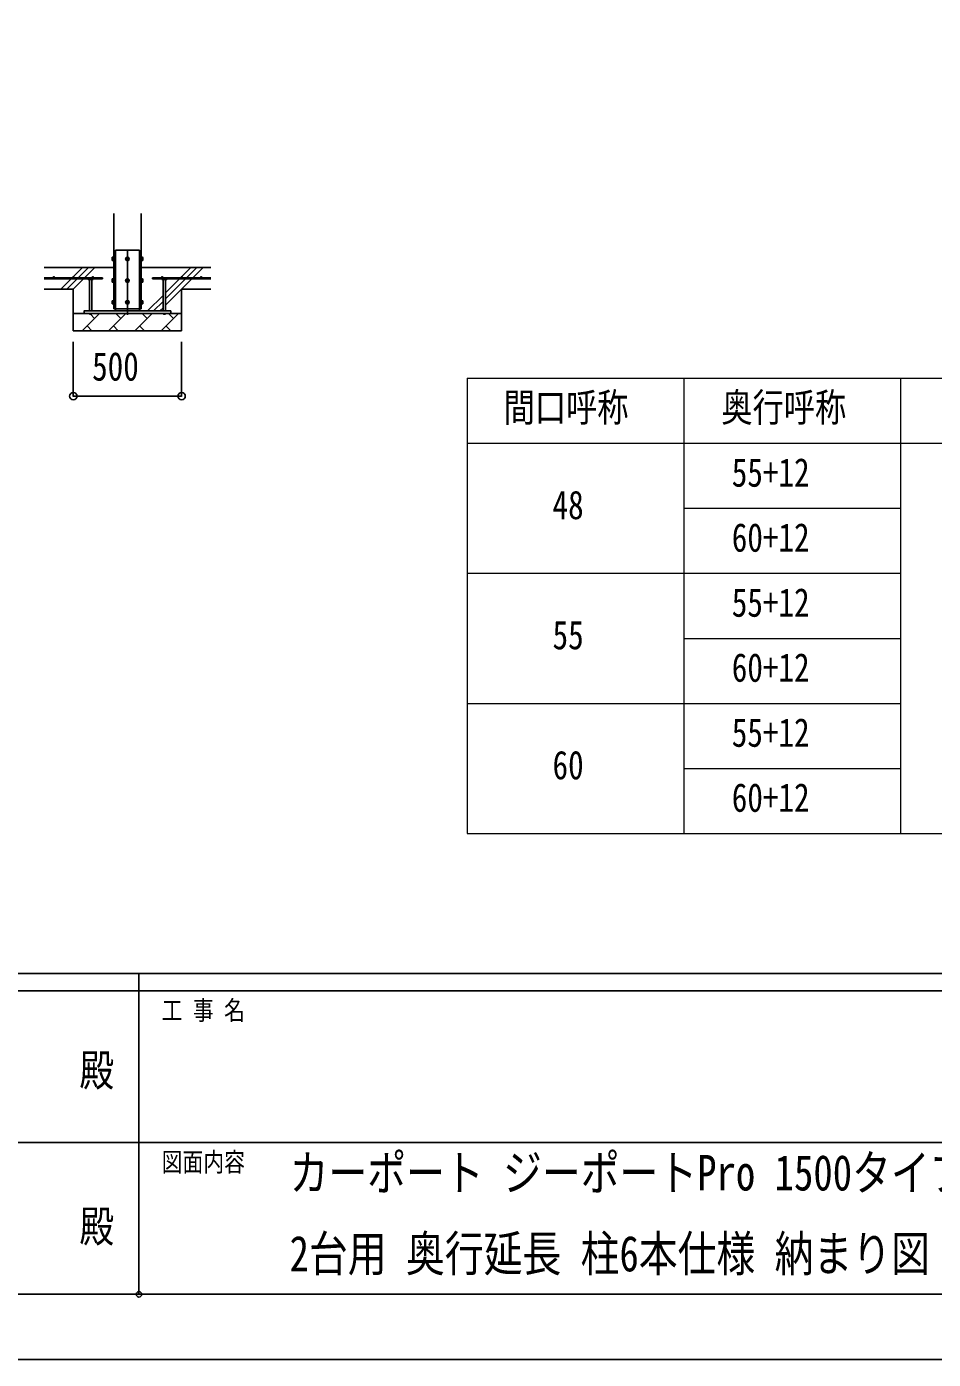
# Model space of a CAD drawing. Units: millimetres, scale not verified. Extents: x -16820 to 16820, y -11880 to 11880.
# Drawn here: x -538 to 3646, y -11880 to -5731 of the extents above; entities that cross this region are included whole.
import ezdxf
from ezdxf.enums import TextEntityAlignment as Align

# ---------------------------------------------------------------- set-up
doc = ezdxf.new("R2010")
doc.units = ezdxf.units.MM
doc.header["$LTSCALE"] = 50
doc.header["$PDMODE"] = 32
doc.header["$PDSIZE"] = 25
doc.layers.add('0-1_TABLE1', color=7, linetype='Continuous', lineweight=18)
for name, color, linetype in [('0-2_USER1', 3, 'Continuous'), ('0-3_YKK_11', 7, 'Continuous'), ('0-4_YKK_12', 2, 'Continuous'), ('0-5_YKK_13', 4, 'Continuous'), ('0-6_YKK_A1', 4, 'Continuous'), ('0-7_YKK_D', 6, 'Continuous'), ('0-8_YKK_ZWAK', 7, 'Continuous')]:
    doc.layers.add(name, color=color, linetype=linetype)
doc.styles.add('ＭＳ ゴシック', font='')
doc.styles.get('ＭＳ ゴシック').set_extended_font_data('MS Gothic')

msp = doc.modelspace()

# ---------------------------------------------------------------- linework, layer by layer
at = {"layer": '0-1_TABLE1'}
for p, q in [((1494.44, -7353.43), (9494.44, -7353.43)), ((1494.44, -7353.43), (1494.44, -9453.43)), ((2494.44, -7353.43), (2494.44, -9453.43)), ((3494.44, -7353.43), (3494.44, -9453.43)), ((1494.44, -7653.43), (9494.44, -7653.43)), ((2494.44, -7953.43), (3494.44, -7953.43)), ((1494.44, -8253.43), (3494.44, -8253.43)), ((2494.44, -8553.43), (3494.44, -8553.43)), ((1494.44, -8853.43), (3494.44, -8853.43)), ((2494.44, -9153.43), (3494.44, -9153.43)), ((1494.44, -9453.43), (9494.44, -9453.43))]:
    msp.add_line(p, q, dxfattribs=at)
at = {"layer": '0-3_YKK_11'}
for p, q in [((-322.89, -7055.02), (-272.89, -7055.02)), ((177.11, -7055.02), (127.11, -7055.02))]:
    msp.add_line(p, q, dxfattribs=at)
at = {"layer": '0-4_YKK_12'}
msp.add_line((-72.89, -6760.52), (-72.89, -7060.52), dxfattribs=at)
at = {"layer": '0-5_YKK_13'}
for p, q in [((-128.89, -6763.02), (-16.89, -6763.02)), ((-16.89, -7033.02), (-16.89, -6763.02)), ((-143.59, -6796.53), (-143.01, -6795.52)), ((-143.59, -6796.53), (-143.59, -6809.52)), ((-143.59, -6809.52), (-143.01, -6810.52)), ((-138.09, -6795.52), (-143.01, -6795.52)), ((-138.09, -6799.26), (-143.01, -6799.26)), ((-138.09, -6806.77), (-143.01, -6806.77)), ((-138.09, -6810.52), (-143.01, -6810.52)), ((-138.09, -6795.52), (-138.09, -6810.52)), ((-136.49, -6795.98), (-138.09, -6795.98)), ((-138.09, -6802.52), (-138.09, -6795.98)), ((-138.09, -6802.52), (-136.49, -6802.52)), ((-138.09, -6803.52), (-136.49, -6803.52)), ((-138.09, -6810.07), (-138.09, -6803.52)), ((-138.09, -6810.07), (-136.49, -6810.07)), ((-136.49, -6802.52), (-136.49, -6795.97)), ((-136.49, -6810.07), (-136.49, -6803.52)), ((-9.29, -6802.52), (-9.29, -6795.96)), ((-9.29, -6795.97), (-7.69, -6795.97)), ((-7.69, -6802.52), (-9.29, -6802.52)), ((-7.69, -6803.52), (-9.29, -6803.52)), ((-9.29, -6810.07), (-9.29, -6803.52)), ((-7.69, -6810.07), (-9.29, -6810.07)), ((-7.69, -6795.51), (-2.77, -6795.51)), ((-7.69, -6795.51), (-7.69, -6810.52)), ((-7.69, -6802.52), (-7.69, -6795.97)), ((-7.69, -6799.26), (-2.77, -6799.26)), ((-7.69, -6810.07), (-7.69, -6803.52)), ((-7.69, -6806.77), (-2.77, -6806.77)), ((-7.69, -6810.52), (-2.77, -6810.52)), ((-2.19, -6796.52), (-2.77, -6795.51)), ((-2.19, -6809.52), (-2.77, -6810.52)), ((-2.19, -6796.52), (-2.19, -6809.52)), ((-252.39, -6890.52), (-253.86, -6891.36)), ((-252.39, -6890.52), (-233.39, -6890.52)), ((-248.89, -6898.52), (-248.89, -7043.02)), ((-248.37, -6898.52), (-248.37, -6891.36)), ((-237.4, -6898.52), (-237.4, -6891.36)), ((-236.89, -6898.52), (-236.89, -7043.02)), ((-233.39, -6890.52), (-231.92, -6891.36)), ((-231.92, -6898.52), (-231.92, -6891.36)), ((-143.59, -6896.53), (-143.01, -6895.52)), ((-143.59, -6896.53), (-143.59, -6909.52)), ((-143.59, -6909.52), (-143.01, -6910.52)), ((-138.09, -6895.52), (-143.01, -6895.52)), ((-138.09, -6899.26), (-143.01, -6899.26)), ((-138.09, -6906.77), (-143.01, -6906.77)), ((-138.09, -6910.52), (-143.01, -6910.52)), ((-138.09, -6895.52), (-138.09, -6910.52)), ((-136.49, -6895.98), (-138.09, -6895.98)), ((-138.09, -6902.52), (-138.09, -6895.98)), ((-138.09, -6902.52), (-136.49, -6902.52)), ((-138.09, -6903.52), (-136.49, -6903.52)), ((-138.09, -6910.07), (-138.09, -6903.52)), ((-138.09, -6910.07), (-136.49, -6910.07)), ((-136.49, -6902.52), (-136.49, -6895.97)), ((-136.49, -6910.07), (-136.49, -6903.52)), ((-9.29, -6902.52), (-9.29, -6895.96)), ((-9.29, -6895.97), (-7.69, -6895.97)), ((-7.69, -6902.52), (-9.29, -6902.52)), ((-7.69, -6903.52), (-9.29, -6903.52)), ((-9.29, -6910.07), (-9.29, -6903.52)), ((-7.69, -6910.07), (-9.29, -6910.07)), ((-7.69, -6895.51), (-2.77, -6895.51)), ((-7.69, -6895.51), (-7.69, -6910.52)), ((-7.69, -6902.52), (-7.69, -6895.97)), ((-7.69, -6899.26), (-2.77, -6899.26)), ((-7.69, -6910.07), (-7.69, -6903.52)), ((-7.69, -6906.77), (-2.77, -6906.77)), ((-7.69, -6910.52), (-2.77, -6910.52)), ((-2.19, -6896.52), (-2.77, -6895.51)), ((-2.19, -6909.52), (-2.77, -6910.52)), ((-2.19, -6896.52), (-2.19, -6909.52)), ((87.61, -6890.52), (86.14, -6891.36)), ((86.14, -6898.52), (86.14, -6891.36)), ((106.61, -6890.52), (87.61, -6890.52)), ((91.11, -6898.52), (91.11, -7043.02)), ((91.63, -6898.52), (91.63, -6891.36)), ((102.6, -6898.52), (102.6, -6891.36)), ((103.11, -6898.52), (103.11, -7043.02)), ((106.61, -6890.52), (108.08, -6891.36)), ((-143.59, -6996.53), (-143.01, -6995.52)), ((-143.59, -6996.53), (-143.59, -7009.52)), ((-143.59, -7009.52), (-143.01, -7010.52)), ((-138.09, -6995.52), (-143.01, -6995.52)), ((-138.09, -6999.26), (-143.01, -6999.26)), ((-138.09, -7006.77), (-143.01, -7006.77)), ((-138.09, -6995.52), (-138.09, -7010.52)), ((-136.49, -6995.98), (-138.09, -6995.98)), ((-138.09, -7002.52), (-138.09, -6995.98)), ((-138.09, -7002.52), (-136.49, -7002.52)), ((-138.09, -7003.52), (-136.49, -7003.52)), ((-138.09, -7010.07), (-138.09, -7003.52)), ((-136.49, -7002.52), (-136.49, -6995.97)), ((-136.49, -7010.07), (-136.49, -7003.52)), ((-9.29, -7002.52), (-9.29, -6995.96)), ((-9.29, -6995.97), (-7.69, -6995.97)), ((-7.69, -7002.52), (-9.29, -7002.52)), ((-7.69, -7003.52), (-9.29, -7003.52)), ((-9.29, -7010.07), (-9.29, -7003.52)), ((-7.69, -6995.51), (-2.77, -6995.51)), ((-7.69, -6995.51), (-7.69, -7010.52)), ((-7.69, -7002.52), (-7.69, -6995.97)), ((-7.69, -6999.26), (-2.77, -6999.26)), ((-7.69, -7010.07), (-7.69, -7003.52)), ((-7.69, -7006.77), (-2.77, -7006.77)), ((-2.19, -6996.52), (-2.77, -6995.51)), ((-2.19, -7009.52), (-2.77, -7010.52)), ((-2.19, -6996.52), (-2.19, -7009.52)), ((-248.89, -7043.02), (-236.89, -7043.02)), ((-248.89, -7056.52), (-236.89, -7056.52)), ((-138.09, -7010.52), (-143.01, -7010.52)), ((-138.09, -7010.07), (-136.49, -7010.07)), ((-16.89, -7043.02), (-16.89, -7033.02)), ((-7.69, -7010.07), (-9.29, -7010.07)), ((-7.69, -7010.52), (-2.77, -7010.52)), ((103.11, -7043.02), (91.11, -7043.02)), ((103.11, -7056.52), (91.11, -7056.52))]:
    msp.add_line(p, q, dxfattribs=at)
for points in [[(-128.89, -7043.02), (-128.89, -7033.02), (-128.89, -6763.02)], [(-135.39, -6794.52), (-136.49, -6794.52), (-136.49, -6811.52), (-135.39, -6811.52)], [(-10.39, -6794.52), (-9.29, -6794.52), (-9.29, -6811.52), (-10.39, -6811.52)], [(-231.92, -6898.52), (-253.86, -6898.52), (-253.86, -6891.36)], [(-135.39, -6894.52), (-136.49, -6894.52), (-136.49, -6911.52), (-135.39, -6911.52)], [(-10.39, -6894.52), (-9.29, -6894.52), (-9.29, -6911.52), (-10.39, -6911.52)], [(86.14, -6898.52), (108.08, -6898.52), (108.08, -6891.36)], [(-135.39, -6994.52), (-136.49, -6994.52), (-136.49, -7011.52), (-135.39, -7011.52)], [(-10.39, -6994.52), (-9.29, -6994.52), (-9.29, -7011.52), (-10.39, -7011.52)], [(-248.89, -7055.02), (-248.89, -7056.52), (-246.89, -7058.52), (-238.89, -7058.52)], [(-236.89, -7055.02), (-236.89, -7056.52), (-238.89, -7058.52)], [(91.11, -7055.02), (91.11, -7056.52), (93.11, -7058.52)], [(103.11, -7055.02), (103.11, -7056.52), (101.11, -7058.52), (93.11, -7058.52)]]:
    msp.add_lwpolyline(points, dxfattribs=at)
for points in [[(-72.89, -6795.51), (-79.39, -6799.26), (-79.39, -6806.77), (-72.89, -6810.52), (-66.39, -6806.77), (-66.39, -6799.26)], [(-72.89, -6895.51), (-79.39, -6899.26), (-79.39, -6906.77), (-72.89, -6910.52), (-66.39, -6906.77), (-66.39, -6899.26)], [(-72.89, -6995.51), (-79.39, -6999.26), (-79.39, -7006.77), (-72.89, -7010.52), (-66.39, -7006.77), (-66.39, -6999.26)], [(-272.89, -7055.02), (127.11, -7055.02), (127.11, -7043.02), (-272.89, -7043.02)]]:
    msp.add_lwpolyline(points, close=True, dxfattribs=at)
for centre, radius in [((-72.89, -6803.02), 8.5), ((-72.89, -6803.02), 6.5), ((-72.89, -6903.02), 8.5), ((-72.89, -6903.02), 6.5), ((-72.89, -7003.02), 8.5), ((-72.89, -7003.02), 6.5)]:
    msp.add_circle(centre, radius, dxfattribs=at)
for centre, radius, start, end in [((-140.28, -6797.39), 3.31, 145.51973, 214.48027), ((-131.17, -6803.02), 12.42, 162.41205, 197.58795), ((-140.27, -6808.65), 3.32, 145.61575, 214.38425), ((-72.89, -6803.02), 7.05, 157.21814, 202.78186), ((-72.89, -6803.02), 7.05, 97.21814, 142.78186), ((-72.89, -6803.02), 7.05, 217.21814, 262.78186), ((-72.89, -6803.02), 7.05, 37.21814, 82.78186), ((-72.89, -6803.02), 7.05, 277.21814, 322.78186), ((-72.89, -6803.02), 7.05, 337.21814, 22.78186), ((-5.51, -6797.39), 3.32, 325.61575, 34.38425), ((-14.61, -6803.02), 12.42, 342.41205, 17.58795), ((-5.51, -6808.65), 3.32, 325.61575, 34.38425), ((-251.12, -6895.37), 4.86, 55.61575, 124.38425), ((-242.89, -6908.67), 18.15, 72.41205, 107.58795), ((-234.66, -6895.37), 4.86, 55.61575, 124.38425), ((-140.28, -6897.39), 3.31, 145.51973, 214.48027), ((-131.17, -6903.02), 12.42, 162.41205, 197.58795), ((-140.27, -6908.65), 3.32, 145.61575, 214.38425), ((-72.89, -6903.02), 7.05, 157.21814, 202.78186), ((-72.89, -6903.02), 7.05, 97.21814, 142.78186), ((-72.89, -6903.02), 7.05, 217.21814, 262.78186), ((-72.89, -6903.02), 7.05, 37.21814, 82.78186), ((-72.89, -6903.02), 7.05, 277.21814, 322.78186), ((-72.89, -6903.02), 7.05, 337.21814, 22.78186), ((-5.51, -6897.39), 3.32, 325.61575, 34.38425), ((-14.61, -6903.02), 12.42, 342.41205, 17.58795), ((-5.51, -6908.65), 3.32, 325.61575, 34.38425), ((88.88, -6895.37), 4.86, 55.61575, 124.38425), ((97.11, -6908.67), 18.15, 72.41205, 107.58795), ((105.34, -6895.37), 4.86, 55.61575, 124.38425), ((-140.28, -6997.39), 3.31, 145.51973, 214.48027), ((-131.17, -7003.02), 12.42, 162.41205, 197.58795), ((-140.27, -7008.65), 3.32, 145.61575, 214.38425), ((-72.89, -7003.02), 7.05, 157.21814, 202.78186), ((-72.89, -7003.02), 7.05, 97.21814, 142.78186), ((-72.89, -7003.02), 7.05, 217.21814, 262.78186), ((-72.89, -7003.02), 7.05, 37.21814, 82.78186), ((-72.89, -7003.02), 7.05, 277.21814, 322.78186), ((-72.89, -7003.02), 7.05, 337.21814, 22.78186), ((-5.51, -6997.39), 3.32, 325.61575, 34.38425), ((-14.61, -7003.02), 12.42, 342.41205, 17.58795), ((-5.51, -7008.65), 3.32, 325.61575, 34.38425)]:
    msp.add_arc(centre, radius, start, end, dxfattribs=at)
at = {"layer": '0-6_YKK_A1'}
for p, q in [((-135.39, -6593.02), (-135.39, -7033.02)), ((-10.39, -7033.02), (-10.39, -6593.02)), ((-135.39, -6843.02), (-458.05, -6843.02)), ((-323.11, -6885.53), (-280.6, -6843.02)), ((-299.82, -6890.52), (-252.32, -6843.02)), ((-271.53, -6890.52), (-224.03, -6843.02)), ((312.27, -6843.02), (-10.39, -6843.02)), ((176.89, -6885.53), (219.4, -6843.02)), ((200.18, -6890.52), (247.68, -6843.02)), ((228.47, -6890.52), (275.97, -6843.02)), ((-187.89, -6890.52), (-458.05, -6890.52)), ((-253.86, -6895.52), (-458.05, -6895.52)), ((-458.05, -6943.02), (-322.89, -6943.02)), ((-380.6, -6943.02), (-333.1, -6895.52)), ((-352.32, -6943.02), (-304.82, -6895.52)), ((-328.1, -6890.52), (-325.38, -6887.79)), ((-324.03, -6943.02), (-276.53, -6895.52)), ((-322.89, -6943.02), (-322.89, -7135.02)), ((-187.89, -6895.52), (-231.92, -6895.52)), ((-187.89, -6890.52), (-187.89, -6895.52)), ((42.11, -6890.52), (312.27, -6890.52)), ((42.11, -6890.52), (42.11, -6895.52)), ((42.11, -6895.52), (86.14, -6895.52)), ((103.11, -7015.87), (223.47, -6895.52)), ((103.11, -6987.59), (195.18, -6895.52)), ((103.11, -6959.3), (166.9, -6895.52)), ((108.08, -6895.52), (312.27, -6895.52)), ((171.9, -6890.52), (174.62, -6887.79)), ((177.11, -6943.02), (312.27, -6943.02)), ((177.11, -6943.02), (177.11, -7135.02)), ((19.4, -7043.02), (91.11, -6971.3)), ((47.68, -7043.02), (91.11, -6999.59)), ((-272.89, -7055.02), (-322.89, -7055.02)), ((177.11, -7055.02), (-322.89, -7055.02)), ((-282.15, -7135.02), (-202.15, -7055.02)), ((-128.89, -7043.02), (-272.89, -7043.02)), ((-272.89, -7043.02), (-272.89, -7055.02)), ((-224.81, -7077.68), (-243.97, -7058.52)), ((-160.73, -7135.02), (-80.73, -7055.02)), ((-135.39, -7033.02), (-10.39, -7033.02)), ((-103.39, -7077.68), (-126.05, -7055.02)), ((-39.31, -7135.02), (40.69, -7055.02)), ((-16.89, -7043.02), (127.11, -7043.02)), ((18.03, -7077.68), (-4.63, -7055.02)), ((75.97, -7043.02), (91.11, -7027.87)), ((82.11, -7135.02), (162.11, -7055.02)), ((139.45, -7077.68), (116.79, -7055.02)), ((127.11, -7043.02), (127.11, -7055.02)), ((127.11, -7055.02), (177.11, -7055.02)), ((-259.49, -7112.36), (-236.83, -7135.02)), ((-138.07, -7112.36), (-115.41, -7135.02)), ((-16.65, -7112.36), (6.01, -7135.02)), ((104.77, -7112.36), (127.43, -7135.02)), ((177.11, -7135.02), (-322.89, -7135.02))]:
    msp.add_line(p, q, dxfattribs=at)
for centre in [(-412.89, -6888.02), (-322.89, -6888.02), (-232.89, -6888.02), (87.11, -6888.02), (177.11, -6888.02), (267.11, -6888.02)]:
    msp.add_circle(centre, 2.5, dxfattribs=at)
at = {"layer": '0-7_YKK_D'}
for p, q in [((-322.89, -7185.02), (-322.89, -7437.02)), ((177.11, -7185.02), (177.11, -7437.02)), ((177.11, -7436.02), (-322.89, -7436.02))]:
    msp.add_line(p, q, dxfattribs=at)
for centre in [(-322.89, -7436.02), (177.11, -7436.02)]:
    msp.add_circle(centre, 17, dxfattribs=at)
at = {"layer": '0-8_YKK_ZWAK'}
for p, q in [((15580.08, -10100), (-15619.92, -10100)), ((-19.92, -10100), (-19.92, -11580)), ((-19.92, -10180), (-5219.92, -10180)), ((5180.08, -10180), (-19.92, -10180)), ((-5189.92, -10880), (-19.92, -10880)), ((-19.92, -10880), (5180.08, -10880)), ((-5219.92, -11580), (-19.92, -11580)), ((-19.92, -11580), (5180.08, -11580))]:
    msp.add_line(p, q, dxfattribs=at)
msp.add_lwpolyline([(-16820, -11880), (16820, -11880), (16820, 11880), (-16820, 11880)], close=True, dxfattribs=at)
msp.add_point((-19.92, -11580), dxfattribs=at)

# ---------------------------------------------------------------- texts
at = {"layer": '0-1_TABLE1', "style": 'ＭＳ ゴシック', "width": 0.8}
for s, p in [('間口呼称', (1663.24, -7593.43)), ('奥行呼称', (2668.04, -7593.43)), ('55+12', (2716.04, -7893.43)), ('48', (1888.84, -8043.43)), ('60+12', (2716.04, -8193.43)), ('55+12', (2716.04, -8493.43)), ('55', (1888.84, -8643.43)), ('60+12', (2716.04, -8793.43)), ('55+12', (2716.04, -9093.43)), ('60', (1888.84, -9243.43)), ('60+12', (2716.04, -9393.43))]:
    msp.add_text(s, height=132, dxfattribs=at).set_placement(p, align=Align.BOTTOM_LEFT)
at = {"layer": '0-2_USER1', "style": 'ＭＳ ゴシック', "width": 0.8}
for s, p in [('カーポート ジーポートPro 1500タイプ\u3000', (675.3, -11150.13)), ('2台用 奥行延長 柱6本仕様 納まり図', (675.3, -11523.46))]:
    msp.add_text(s, height=164.2, dxfattribs=at).set_placement(p, align=Align.BOTTOM_LEFT)
at = {"layer": '0-7_YKK_D', "style": 'ＭＳ ゴシック', "width": 0.8}
msp.add_text('500', height=132, dxfattribs=at).set_placement((-236.09, -7404.02), align=Align.BOTTOM_LEFT)
at = {"layer": '0-8_YKK_ZWAK', "style": 'ＭＳ ゴシック', "width": 0.8}
for s, height, p in [('工 事 名', 87.98, (85.08, -10340)), ('殿', 146.6, (-294.67, -10663.33)), ('図面内容', 87.98, (85.08, -11040)), ('殿', 146.6, (-294.67, -11383.33))]:
    msp.add_text(s, height=height, dxfattribs=at).set_placement(p, align=Align.BOTTOM_LEFT)

doc.saveas('drawing.dxf')
